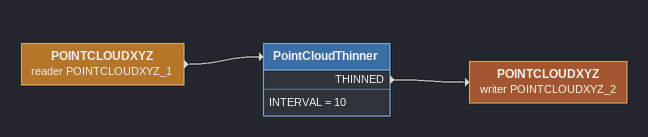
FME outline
POINTCLOUDXYZ (reader POINTCLOUDXYZ_1)
    -> PointCloudThinner
PointCloudThinner
    INTERVAL = 10
    THINNED -> POINTCLOUDXYZ (writer POINTCLOUDXYZ_2)
POINTCLOUDXYZ (writer POINTCLOUDXYZ_2)
